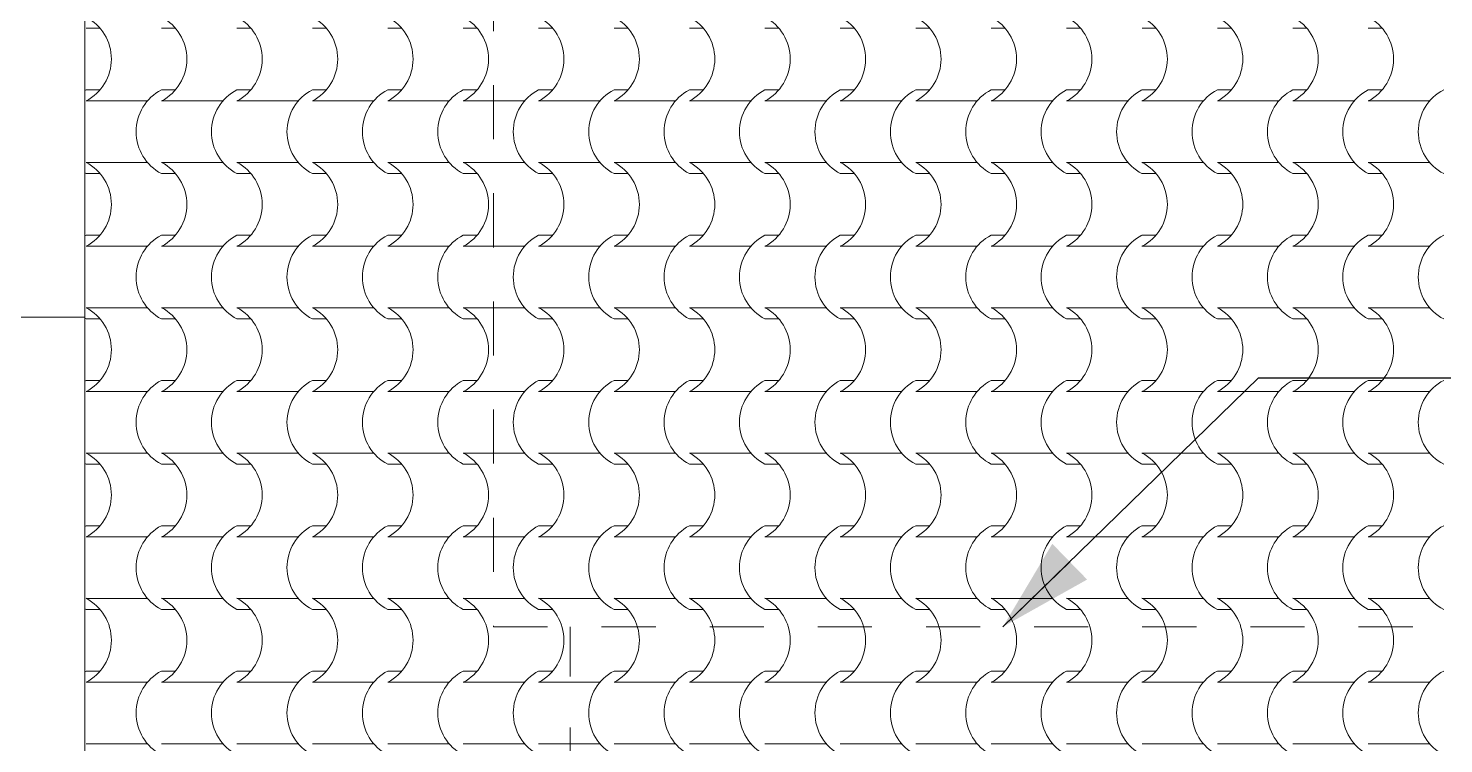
# Model space of a CAD drawing. Header units: metres. Extents: x -41 to 412, y -15 to 25.
# Drawn here: x 131.399 to 134.169, y 7.728 to 9.128 of the extents above; entities that cross this region are included whole.
import ezdxf

# ---------------------------------------------------------------- set-up
doc = ezdxf.new("R2010")
doc.units = ezdxf.units.M
doc.header["$MEASUREMENT"] = 0
doc.linetypes.add('Dashed', pattern=[0.211667, 0.105833, -0.105833])
doc.linetypes.add('Dot & Dashed', pattern=[0.335139, 0.15875, -0.088194, 0, -0.088194])
for name, color, linetype in [('2D Drafting - General', 7, 'Continuous'), ('Annotation - Label', 7, 'Continuous'), ('Interior - Furniture', 7, 'Continuous'), ('Shell - Roof', 7, 'Continuous'), ('Structural - Grid', 7, 'Continuous')]:
    doc.layers.add(name, color=color, linetype=linetype)
doc.dimstyles.new('GENERATED_STYLE__5', dxfattribs={"dimtxt": 0.18, "dimasz": 0.1824, "dimexe": 0.18, "dimexo": 0.0625, "dimgap": 0.09, "dimtad": 0, "dimtih": 1, "dimtoh": 1, "dimdec": 4, "dimzin": 0, "dimdsep": 46, "dimcen": 0.09, "dimadec": 0, "dimazin": 0, "dimtfac": 1, "dimtdec": 4, "dimtmove": 0, "dimatfit": 3, "dimldrblk": 'ARROWHEAD_5', "dimfxl": 1, "dimtolj": 1, "dimtzin": 0, "dimarcsym": 0})

# ---------------------------------------------------------------- blocks, each defined once
blk = doc.blocks.new('*X47', base_point=(152.192, 0))
at = {"layer": 'Shell - Roof', "color": 23, "linetype": 'Continuous', "lineweight": 13, "true_color": 0xbf8080}
for p, q in [((131.5396, 9.1283), (131.5121, 9.1283)), ((131.6872, 9.1283), (131.6597, 9.1283)), ((131.8349, 9.1283), (131.8074, 9.1283)), ((131.9825, 9.1283), (131.955, 9.1283)), ((132.1301, 9.1283), (132.1026, 9.1283)), ((132.2778, 9.1283), (132.2503, 9.1283)), ((132.4254, 9.1283), (132.3979, 9.1283)), ((132.573, 9.1283), (132.5455, 9.1283)), ((132.7207, 9.1283), (132.6932, 9.1283)), ((132.8683, 9.1283), (132.8408, 9.1283)), ((133.0159, 9.1283), (132.9884, 9.1283)), ((133.1636, 9.1283), (133.1361, 9.1283)), ((133.3112, 9.1283), (133.2837, 9.1283)), ((133.4588, 9.1283), (133.4313, 9.1283)), ((133.6065, 9.1283), (133.579, 9.1283)), ((133.7541, 9.1283), (133.7266, 9.1283)), ((133.9017, 9.1283), (133.8742, 9.1283)), ((134.0494, 9.1283), (134.0218, 9.1283)), ((131.5396, 9.008), (131.5121, 9.008)), ((131.6872, 9.008), (131.6597, 9.008)), ((131.8349, 9.008), (131.8074, 9.008)), ((131.9825, 9.008), (131.955, 9.008)), ((132.1301, 9.008), (132.1026, 9.008)), ((132.2778, 9.008), (132.2503, 9.008)), ((132.4254, 9.008), (132.3979, 9.008)), ((132.573, 9.008), (132.5455, 9.008)), ((132.7207, 9.008), (132.6932, 9.008)), ((132.8683, 9.008), (132.8408, 9.008)), ((133.0159, 9.008), (132.9884, 9.008)), ((133.1636, 9.008), (133.1361, 9.008)), ((133.3112, 9.008), (133.2837, 9.008)), ((133.4588, 9.008), (133.4313, 9.008)), ((133.6065, 9.008), (133.579, 9.008)), ((133.7541, 9.008), (133.7266, 9.008)), ((133.9017, 9.008), (133.8742, 9.008)), ((134.0494, 9.008), (134.0218, 9.008)), ((131.572, 8.986), (131.5121, 8.986)), ((131.6318, 8.986), (131.572, 8.986)), ((131.7196, 8.986), (131.6597, 8.986)), ((131.7795, 8.986), (131.7196, 8.986)), ((131.8672, 8.986), (131.8074, 8.986)), ((131.9271, 8.986), (131.8672, 8.986)), ((132.0149, 8.986), (131.955, 8.986)), ((132.0747, 8.986), (132.0149, 8.986)), ((132.1625, 8.986), (132.1026, 8.986)), ((132.2224, 8.986), (132.1625, 8.986)), ((132.3101, 8.986), (132.2503, 8.986)), ((132.37, 8.986), (132.3101, 8.986)), ((132.4578, 8.986), (132.3979, 8.986)), ((132.5176, 8.986), (132.4578, 8.986)), ((132.6054, 8.986), (132.5455, 8.986)), ((132.6653, 8.986), (132.6054, 8.986)), ((132.753, 8.986), (132.6932, 8.986)), ((132.8129, 8.986), (132.753, 8.986)), ((132.9007, 8.986), (132.8408, 8.986)), ((132.9605, 8.986), (132.9007, 8.986)), ((133.0483, 8.986), (132.9884, 8.986)), ((133.1082, 8.986), (133.0483, 8.986)), ((133.1959, 8.986), (133.1361, 8.986)), ((133.2558, 8.986), (133.1959, 8.986)), ((133.3436, 8.986), (133.2837, 8.986)), ((133.4034, 8.986), (133.3436, 8.986)), ((133.4912, 8.986), (133.4313, 8.986)), ((133.5511, 8.986), (133.4912, 8.986)), ((133.6388, 8.986), (133.579, 8.986)), ((133.6987, 8.986), (133.6388, 8.986)), ((133.7865, 8.986), (133.7266, 8.986)), ((133.8463, 8.986), (133.7865, 8.986)), ((133.9341, 8.986), (133.8742, 8.986)), ((133.994, 8.986), (133.9341, 8.986)), ((134.0817, 8.986), (134.0218, 8.986)), ((134.1416, 8.986), (134.0817, 8.986)), ((131.572, 8.8658), (131.5121, 8.8658)), ((131.6318, 8.8658), (131.572, 8.8658)), ((131.7196, 8.8658), (131.6597, 8.8658)), ((131.7795, 8.8658), (131.7196, 8.8658)), ((131.8672, 8.8658), (131.8074, 8.8658)), ((131.9271, 8.8658), (131.8672, 8.8658)), ((132.0149, 8.8658), (131.955, 8.8658)), ((132.0747, 8.8658), (132.0149, 8.8658)), ((132.1625, 8.8658), (132.1026, 8.8658)), ((132.2224, 8.8658), (132.1625, 8.8658)), ((132.3101, 8.8658), (132.2503, 8.8658)), ((132.37, 8.8658), (132.3101, 8.8658)), ((132.4578, 8.8658), (132.3979, 8.8658)), ((132.5176, 8.8658), (132.4578, 8.8658)), ((132.6054, 8.8658), (132.5455, 8.8658)), ((132.6653, 8.8658), (132.6054, 8.8658)), ((132.753, 8.8658), (132.6932, 8.8658)), ((132.8129, 8.8658), (132.753, 8.8658)), ((132.9007, 8.8658), (132.8408, 8.8658)), ((132.9605, 8.8658), (132.9007, 8.8658)), ((133.0483, 8.8658), (132.9884, 8.8658)), ((133.1082, 8.8658), (133.0483, 8.8658)), ((133.1959, 8.8658), (133.1361, 8.8658)), ((133.2558, 8.8658), (133.1959, 8.8658)), ((133.3436, 8.8658), (133.2837, 8.8658)), ((133.4034, 8.8658), (133.3436, 8.8658)), ((133.4912, 8.8658), (133.4313, 8.8658)), ((133.5511, 8.8658), (133.4912, 8.8658)), ((133.6388, 8.8658), (133.579, 8.8658)), ((133.6987, 8.8658), (133.6388, 8.8658)), ((133.7865, 8.8658), (133.7266, 8.8658)), ((133.8463, 8.8658), (133.7865, 8.8658)), ((133.9341, 8.8658), (133.8742, 8.8658)), ((133.994, 8.8658), (133.9341, 8.8658)), ((134.0817, 8.8658), (134.0218, 8.8658)), ((134.1416, 8.8658), (134.0817, 8.8658)), ((131.5396, 8.8438), (131.5121, 8.8438)), ((131.6872, 8.8438), (131.6597, 8.8438)), ((131.8349, 8.8438), (131.8074, 8.8438)), ((131.9825, 8.8438), (131.955, 8.8438)), ((132.1301, 8.8438), (132.1026, 8.8438)), ((132.2778, 8.8438), (132.2503, 8.8438)), ((132.4254, 8.8438), (132.3979, 8.8438)), ((132.573, 8.8438), (132.5455, 8.8438)), ((132.7207, 8.8438), (132.6932, 8.8438)), ((132.8683, 8.8438), (132.8408, 8.8438)), ((133.0159, 8.8438), (132.9884, 8.8438)), ((133.1636, 8.8438), (133.1361, 8.8438)), ((133.3112, 8.8438), (133.2837, 8.8438)), ((133.4588, 8.8438), (133.4313, 8.8438)), ((133.6065, 8.8438), (133.579, 8.8438)), ((133.7541, 8.8438), (133.7266, 8.8438)), ((133.9017, 8.8438), (133.8742, 8.8438)), ((134.0494, 8.8438), (134.0218, 8.8438)), ((131.5396, 8.7236), (131.5121, 8.7236)), ((131.572, 8.7015), (131.5121, 8.7015)), ((131.6318, 8.7015), (131.572, 8.7015)), ((131.6872, 8.7236), (131.6597, 8.7236)), ((131.7196, 8.7015), (131.6597, 8.7015)), ((131.7795, 8.7015), (131.7196, 8.7015)), ((131.8349, 8.7236), (131.8074, 8.7236)), ((131.8672, 8.7015), (131.8074, 8.7015)), ((131.9271, 8.7015), (131.8672, 8.7015)), ((131.9825, 8.7236), (131.955, 8.7236)), ((132.0149, 8.7015), (131.955, 8.7015)), ((132.0747, 8.7015), (132.0149, 8.7015)), ((132.1301, 8.7236), (132.1026, 8.7236)), ((132.1625, 8.7015), (132.1026, 8.7015)), ((132.2224, 8.7015), (132.1625, 8.7015)), ((132.2778, 8.7236), (132.2503, 8.7236)), ((132.3101, 8.7015), (132.2503, 8.7015)), ((132.37, 8.7015), (132.3101, 8.7015)), ((132.4254, 8.7236), (132.3979, 8.7236)), ((132.4578, 8.7015), (132.3979, 8.7015)), ((132.5176, 8.7015), (132.4578, 8.7015)), ((132.573, 8.7236), (132.5455, 8.7236)), ((132.6054, 8.7015), (132.5455, 8.7015)), ((132.6653, 8.7015), (132.6054, 8.7015)), ((132.7207, 8.7236), (132.6932, 8.7236)), ((132.753, 8.7015), (132.6932, 8.7015)), ((132.8129, 8.7015), (132.753, 8.7015)), ((132.8683, 8.7236), (132.8408, 8.7236)), ((132.9007, 8.7015), (132.8408, 8.7015)), ((132.9605, 8.7015), (132.9007, 8.7015)), ((133.0159, 8.7236), (132.9884, 8.7236)), ((133.0483, 8.7015), (132.9884, 8.7015)), ((133.1082, 8.7015), (133.0483, 8.7015)), ((133.1636, 8.7236), (133.1361, 8.7236)), ((133.1959, 8.7015), (133.1361, 8.7015)), ((133.2558, 8.7015), (133.1959, 8.7015)), ((133.3112, 8.7236), (133.2837, 8.7236)), ((133.3436, 8.7015), (133.2837, 8.7015)), ((133.4034, 8.7015), (133.3436, 8.7015)), ((133.4588, 8.7236), (133.4313, 8.7236)), ((133.4912, 8.7015), (133.4313, 8.7015)), ((133.5511, 8.7015), (133.4912, 8.7015)), ((133.6065, 8.7236), (133.579, 8.7236)), ((133.6388, 8.7015), (133.579, 8.7015)), ((133.6987, 8.7015), (133.6388, 8.7015)), ((133.7541, 8.7236), (133.7266, 8.7236)), ((133.7865, 8.7015), (133.7266, 8.7015)), ((133.8463, 8.7015), (133.7865, 8.7015)), ((133.9017, 8.7236), (133.8742, 8.7236)), ((133.9341, 8.7015), (133.8742, 8.7015)), ((133.994, 8.7015), (133.9341, 8.7015)), ((134.0494, 8.7236), (134.0218, 8.7236)), ((134.0817, 8.7015), (134.0218, 8.7015)), ((134.1416, 8.7015), (134.0817, 8.7015)), ((131.572, 8.5813), (131.5121, 8.5813)), ((131.6318, 8.5813), (131.572, 8.5813)), ((131.7196, 8.5813), (131.6597, 8.5813)), ((131.7795, 8.5813), (131.7196, 8.5813)), ((131.8672, 8.5813), (131.8074, 8.5813)), ((131.9271, 8.5813), (131.8672, 8.5813)), ((132.0149, 8.5813), (131.955, 8.5813)), ((132.0747, 8.5813), (132.0149, 8.5813)), ((132.1625, 8.5813), (132.1026, 8.5813)), ((132.2224, 8.5813), (132.1625, 8.5813)), ((132.3101, 8.5813), (132.2503, 8.5813)), ((132.37, 8.5813), (132.3101, 8.5813)), ((132.4578, 8.5813), (132.3979, 8.5813)), ((132.5176, 8.5813), (132.4578, 8.5813)), ((132.6054, 8.5813), (132.5455, 8.5813)), ((132.6653, 8.5813), (132.6054, 8.5813)), ((132.753, 8.5813), (132.6932, 8.5813)), ((132.8129, 8.5813), (132.753, 8.5813)), ((132.9007, 8.5813), (132.8408, 8.5813)), ((132.9605, 8.5813), (132.9007, 8.5813)), ((133.0483, 8.5813), (132.9884, 8.5813)), ((133.1082, 8.5813), (133.0483, 8.5813)), ((133.1959, 8.5813), (133.1361, 8.5813)), ((133.2558, 8.5813), (133.1959, 8.5813)), ((133.3436, 8.5813), (133.2837, 8.5813)), ((133.4034, 8.5813), (133.3436, 8.5813)), ((133.4912, 8.5813), (133.4313, 8.5813)), ((133.5511, 8.5813), (133.4912, 8.5813)), ((133.6388, 8.5813), (133.579, 8.5813)), ((133.6987, 8.5813), (133.6388, 8.5813)), ((133.7865, 8.5813), (133.7266, 8.5813)), ((133.8463, 8.5813), (133.7865, 8.5813)), ((133.9341, 8.5813), (133.8742, 8.5813)), ((133.994, 8.5813), (133.9341, 8.5813)), ((134.0817, 8.5813), (134.0218, 8.5813)), ((134.1416, 8.5813), (134.0817, 8.5813)), ((131.5396, 8.5593), (131.5121, 8.5593)), ((131.6872, 8.5593), (131.6597, 8.5593)), ((131.8349, 8.5593), (131.8074, 8.5593)), ((131.9825, 8.5593), (131.955, 8.5593)), ((132.1301, 8.5593), (132.1026, 8.5593)), ((132.2778, 8.5593), (132.2503, 8.5593)), ((132.4254, 8.5593), (132.3979, 8.5593)), ((132.573, 8.5593), (132.5455, 8.5593)), ((132.7207, 8.5593), (132.6932, 8.5593)), ((132.8683, 8.5593), (132.8408, 8.5593)), ((133.0159, 8.5593), (132.9884, 8.5593)), ((133.1636, 8.5593), (133.1361, 8.5593)), ((133.3112, 8.5593), (133.2837, 8.5593)), ((133.4588, 8.5593), (133.4313, 8.5593)), ((133.6065, 8.5593), (133.579, 8.5593)), ((133.7541, 8.5593), (133.7266, 8.5593)), ((133.9017, 8.5593), (133.8742, 8.5593)), ((134.0494, 8.5593), (134.0218, 8.5593)), ((131.5396, 8.4391), (131.5121, 8.4391)), ((131.6872, 8.4391), (131.6597, 8.4391)), ((131.8349, 8.4391), (131.8074, 8.4391)), ((131.9825, 8.4391), (131.955, 8.4391)), ((132.1301, 8.4391), (132.1026, 8.4391)), ((132.2778, 8.4391), (132.2503, 8.4391)), ((132.4254, 8.4391), (132.3979, 8.4391)), ((132.573, 8.4391), (132.5455, 8.4391)), ((132.7207, 8.4391), (132.6932, 8.4391)), ((132.8683, 8.4391), (132.8408, 8.4391)), ((133.0159, 8.4391), (132.9884, 8.4391)), ((133.1636, 8.4391), (133.1361, 8.4391)), ((133.3112, 8.4391), (133.2837, 8.4391)), ((133.4588, 8.4391), (133.4313, 8.4391)), ((133.6065, 8.4391), (133.579, 8.4391)), ((133.7541, 8.4391), (133.7266, 8.4391)), ((133.9017, 8.4391), (133.8742, 8.4391)), ((134.0494, 8.4391), (134.0218, 8.4391)), ((131.572, 8.4171), (131.5121, 8.4171)), ((131.6318, 8.4171), (131.572, 8.4171)), ((131.7196, 8.4171), (131.6597, 8.4171)), ((131.7795, 8.4171), (131.7196, 8.4171)), ((131.8672, 8.4171), (131.8074, 8.4171)), ((131.9271, 8.4171), (131.8672, 8.4171)), ((132.0149, 8.4171), (131.955, 8.4171)), ((132.0747, 8.4171), (132.0149, 8.4171)), ((132.1625, 8.4171), (132.1026, 8.4171)), ((132.2224, 8.4171), (132.1625, 8.4171)), ((132.3101, 8.4171), (132.2503, 8.4171)), ((132.37, 8.4171), (132.3101, 8.4171)), ((132.4578, 8.4171), (132.3979, 8.4171)), ((132.5176, 8.4171), (132.4578, 8.4171)), ((132.6054, 8.4171), (132.5455, 8.4171)), ((132.6653, 8.4171), (132.6054, 8.4171)), ((132.753, 8.4171), (132.6932, 8.4171)), ((132.8129, 8.4171), (132.753, 8.4171)), ((132.9007, 8.4171), (132.8408, 8.4171)), ((132.9605, 8.4171), (132.9007, 8.4171)), ((133.0483, 8.4171), (132.9884, 8.4171)), ((133.1082, 8.4171), (133.0483, 8.4171)), ((133.1959, 8.4171), (133.1361, 8.4171)), ((133.2558, 8.4171), (133.1959, 8.4171)), ((133.3436, 8.4171), (133.2837, 8.4171)), ((133.4034, 8.4171), (133.3436, 8.4171)), ((133.4912, 8.4171), (133.4313, 8.4171)), ((133.5511, 8.4171), (133.4912, 8.4171)), ((133.6388, 8.4171), (133.579, 8.4171)), ((133.6987, 8.4171), (133.6388, 8.4171)), ((133.7865, 8.4171), (133.7266, 8.4171)), ((133.8463, 8.4171), (133.7865, 8.4171)), ((133.9341, 8.4171), (133.8742, 8.4171)), ((133.994, 8.4171), (133.9341, 8.4171)), ((134.0817, 8.4171), (134.0218, 8.4171)), ((134.1416, 8.4171), (134.0817, 8.4171)), ((131.572, 8.2968), (131.5121, 8.2968)), ((131.6318, 8.2968), (131.572, 8.2968)), ((131.7196, 8.2968), (131.6597, 8.2968)), ((131.7795, 8.2968), (131.7196, 8.2968)), ((131.8672, 8.2968), (131.8074, 8.2968)), ((131.9271, 8.2968), (131.8672, 8.2968)), ((132.0149, 8.2968), (131.955, 8.2968)), ((132.0747, 8.2968), (132.0149, 8.2968)), ((132.1625, 8.2968), (132.1026, 8.2968)), ((132.2224, 8.2968), (132.1625, 8.2968)), ((132.3101, 8.2968), (132.2503, 8.2968)), ((132.37, 8.2968), (132.3101, 8.2968)), ((132.4578, 8.2968), (132.3979, 8.2968)), ((132.5176, 8.2968), (132.4578, 8.2968)), ((132.6054, 8.2968), (132.5455, 8.2968)), ((132.6653, 8.2968), (132.6054, 8.2968)), ((132.753, 8.2968), (132.6932, 8.2968)), ((132.8129, 8.2968), (132.753, 8.2968)), ((132.9007, 8.2968), (132.8408, 8.2968)), ((132.9605, 8.2968), (132.9007, 8.2968)), ((133.0483, 8.2968), (132.9884, 8.2968)), ((133.1082, 8.2968), (133.0483, 8.2968)), ((133.1959, 8.2968), (133.1361, 8.2968)), ((133.2558, 8.2968), (133.1959, 8.2968)), ((133.3436, 8.2968), (133.2837, 8.2968)), ((133.4034, 8.2968), (133.3436, 8.2968)), ((133.4912, 8.2968), (133.4313, 8.2968)), ((133.5511, 8.2968), (133.4912, 8.2968)), ((133.6388, 8.2968), (133.579, 8.2968)), ((133.6987, 8.2968), (133.6388, 8.2968)), ((133.7865, 8.2968), (133.7266, 8.2968)), ((133.8463, 8.2968), (133.7865, 8.2968)), ((133.9341, 8.2968), (133.8742, 8.2968)), ((133.994, 8.2968), (133.9341, 8.2968)), ((134.0817, 8.2968), (134.0218, 8.2968)), ((134.1416, 8.2968), (134.0817, 8.2968)), ((131.5396, 8.2748), (131.5121, 8.2748)), ((131.6872, 8.2748), (131.6597, 8.2748)), ((131.8349, 8.2748), (131.8074, 8.2748)), ((131.9825, 8.2748), (131.955, 8.2748)), ((132.1301, 8.2748), (132.1026, 8.2748)), ((132.2778, 8.2748), (132.2503, 8.2748)), ((132.4254, 8.2748), (132.3979, 8.2748)), ((132.573, 8.2748), (132.5455, 8.2748)), ((132.7207, 8.2748), (132.6932, 8.2748)), ((132.8683, 8.2748), (132.8408, 8.2748)), ((133.0159, 8.2748), (132.9884, 8.2748)), ((133.1636, 8.2748), (133.1361, 8.2748)), ((133.3112, 8.2748), (133.2837, 8.2748)), ((133.4588, 8.2748), (133.4313, 8.2748)), ((133.6065, 8.2748), (133.579, 8.2748)), ((133.7541, 8.2748), (133.7266, 8.2748)), ((133.9017, 8.2748), (133.8742, 8.2748)), ((134.0494, 8.2748), (134.0218, 8.2748)), ((131.5396, 8.1546), (131.5121, 8.1546)), ((131.6872, 8.1546), (131.6597, 8.1546)), ((131.8349, 8.1546), (131.8074, 8.1546)), ((131.9825, 8.1546), (131.955, 8.1546)), ((132.1301, 8.1546), (132.1026, 8.1546)), ((132.2778, 8.1546), (132.2503, 8.1546)), ((132.4254, 8.1546), (132.3979, 8.1546)), ((132.573, 8.1546), (132.5455, 8.1546)), ((132.7207, 8.1546), (132.6932, 8.1546)), ((132.8683, 8.1546), (132.8408, 8.1546)), ((133.0159, 8.1546), (132.9884, 8.1546)), ((133.1636, 8.1546), (133.1361, 8.1546)), ((133.3112, 8.1546), (133.2837, 8.1546)), ((133.4588, 8.1546), (133.4313, 8.1546)), ((133.6065, 8.1546), (133.579, 8.1546)), ((133.7541, 8.1546), (133.7266, 8.1546)), ((133.9017, 8.1546), (133.8742, 8.1546)), ((134.0494, 8.1546), (134.0218, 8.1546)), ((131.572, 8.1326), (131.5121, 8.1326)), ((131.6318, 8.1326), (131.572, 8.1326)), ((131.7196, 8.1326), (131.6597, 8.1326)), ((131.7795, 8.1326), (131.7196, 8.1326)), ((131.8672, 8.1326), (131.8074, 8.1326)), ((131.9271, 8.1326), (131.8672, 8.1326)), ((132.0149, 8.1326), (131.955, 8.1326)), ((132.0747, 8.1326), (132.0149, 8.1326)), ((132.1625, 8.1326), (132.1026, 8.1326)), ((132.2224, 8.1326), (132.1625, 8.1326)), ((132.3101, 8.1326), (132.2503, 8.1326)), ((132.37, 8.1326), (132.3101, 8.1326)), ((132.4578, 8.1326), (132.3979, 8.1326)), ((132.5176, 8.1326), (132.4578, 8.1326)), ((132.6054, 8.1326), (132.5455, 8.1326)), ((132.6653, 8.1326), (132.6054, 8.1326)), ((132.753, 8.1326), (132.6932, 8.1326)), ((132.8129, 8.1326), (132.753, 8.1326)), ((132.9007, 8.1326), (132.8408, 8.1326)), ((132.9605, 8.1326), (132.9007, 8.1326)), ((133.0483, 8.1326), (132.9884, 8.1326)), ((133.1082, 8.1326), (133.0483, 8.1326)), ((133.1959, 8.1326), (133.1361, 8.1326)), ((133.2558, 8.1326), (133.1959, 8.1326)), ((133.3436, 8.1326), (133.2837, 8.1326)), ((133.4034, 8.1326), (133.3436, 8.1326)), ((133.4912, 8.1326), (133.4313, 8.1326)), ((133.5511, 8.1326), (133.4912, 8.1326)), ((133.6388, 8.1326), (133.579, 8.1326)), ((133.6987, 8.1326), (133.6388, 8.1326)), ((133.7865, 8.1326), (133.7266, 8.1326)), ((133.8463, 8.1326), (133.7865, 8.1326)), ((133.9341, 8.1326), (133.8742, 8.1326)), ((133.994, 8.1326), (133.9341, 8.1326)), ((134.0817, 8.1326), (134.0218, 8.1326)), ((134.1416, 8.1326), (134.0817, 8.1326)), ((131.572, 8.0124), (131.5121, 8.0124)), ((131.6318, 8.0124), (131.572, 8.0124)), ((131.7196, 8.0124), (131.6597, 8.0124)), ((131.7795, 8.0124), (131.7196, 8.0124)), ((131.8672, 8.0124), (131.8074, 8.0124)), ((131.9271, 8.0124), (131.8672, 8.0124)), ((132.0149, 8.0124), (131.955, 8.0124)), ((132.0747, 8.0124), (132.0149, 8.0124)), ((132.1625, 8.0124), (132.1026, 8.0124)), ((132.2224, 8.0124), (132.1625, 8.0124)), ((132.3101, 8.0124), (132.2503, 8.0124)), ((132.37, 8.0124), (132.3101, 8.0124)), ((132.4578, 8.0124), (132.3979, 8.0124)), ((132.5176, 8.0124), (132.4578, 8.0124)), ((132.6054, 8.0124), (132.5455, 8.0124)), ((132.6653, 8.0124), (132.6054, 8.0124)), ((132.753, 8.0124), (132.6932, 8.0124)), ((132.8129, 8.0124), (132.753, 8.0124)), ((132.9007, 8.0124), (132.8408, 8.0124)), ((132.9605, 8.0124), (132.9007, 8.0124)), ((133.0483, 8.0124), (132.9884, 8.0124)), ((133.1082, 8.0124), (133.0483, 8.0124)), ((133.1959, 8.0124), (133.1361, 8.0124)), ((133.2558, 8.0124), (133.1959, 8.0124)), ((133.3436, 8.0124), (133.2837, 8.0124)), ((133.4034, 8.0124), (133.3436, 8.0124)), ((133.4912, 8.0124), (133.4313, 8.0124)), ((133.5511, 8.0124), (133.4912, 8.0124)), ((133.6388, 8.0124), (133.579, 8.0124)), ((133.6987, 8.0124), (133.6388, 8.0124)), ((133.7865, 8.0124), (133.7266, 8.0124)), ((133.8463, 8.0124), (133.7865, 8.0124)), ((133.9341, 8.0124), (133.8742, 8.0124)), ((133.994, 8.0124), (133.9341, 8.0124)), ((134.0817, 8.0124), (134.0218, 8.0124)), ((134.1416, 8.0124), (134.0817, 8.0124)), ((131.5396, 7.9903), (131.5121, 7.9903)), ((131.6872, 7.9903), (131.6597, 7.9903)), ((131.8349, 7.9903), (131.8074, 7.9903)), ((131.9825, 7.9903), (131.955, 7.9903)), ((132.1301, 7.9903), (132.1026, 7.9903)), ((132.2778, 7.9903), (132.2503, 7.9903)), ((132.4254, 7.9903), (132.3979, 7.9903)), ((132.573, 7.9903), (132.5455, 7.9903)), ((132.7207, 7.9903), (132.6932, 7.9903)), ((132.8683, 7.9903), (132.8408, 7.9903)), ((133.0159, 7.9903), (132.9884, 7.9903)), ((133.1636, 7.9903), (133.1361, 7.9903)), ((133.3112, 7.9903), (133.2837, 7.9903)), ((133.4588, 7.9903), (133.4313, 7.9903)), ((133.6065, 7.9903), (133.579, 7.9903)), ((133.7541, 7.9903), (133.7266, 7.9903)), ((133.9017, 7.9903), (133.8742, 7.9903)), ((134.0494, 7.9903), (134.0218, 7.9903)), ((131.5396, 7.8701), (131.5121, 7.8701)), ((131.6872, 7.8701), (131.6597, 7.8701)), ((131.8349, 7.8701), (131.8074, 7.8701)), ((131.9825, 7.8701), (131.955, 7.8701)), ((132.1301, 7.8701), (132.1026, 7.8701)), ((132.2778, 7.8701), (132.2503, 7.8701)), ((132.4254, 7.8701), (132.3979, 7.8701)), ((132.573, 7.8701), (132.5455, 7.8701)), ((132.7207, 7.8701), (132.6932, 7.8701)), ((132.8683, 7.8701), (132.8408, 7.8701)), ((133.0159, 7.8701), (132.9884, 7.8701)), ((133.1636, 7.8701), (133.1361, 7.8701)), ((133.3112, 7.8701), (133.2837, 7.8701)), ((133.4588, 7.8701), (133.4313, 7.8701)), ((133.6065, 7.8701), (133.579, 7.8701)), ((133.7541, 7.8701), (133.7266, 7.8701)), ((133.9017, 7.8701), (133.8742, 7.8701)), ((134.0494, 7.8701), (134.0218, 7.8701)), ((131.572, 7.8481), (131.5121, 7.8481)), ((131.6318, 7.8481), (131.572, 7.8481)), ((131.7196, 7.8481), (131.6597, 7.8481)), ((131.7795, 7.8481), (131.7196, 7.8481)), ((131.8672, 7.8481), (131.8074, 7.8481)), ((131.9271, 7.8481), (131.8672, 7.8481)), ((132.0149, 7.8481), (131.955, 7.8481)), ((132.0747, 7.8481), (132.0149, 7.8481)), ((132.1625, 7.8481), (132.1026, 7.8481)), ((132.2224, 7.8481), (132.1625, 7.8481)), ((132.3101, 7.8481), (132.2503, 7.8481)), ((132.37, 7.8481), (132.3101, 7.8481)), ((132.4578, 7.8481), (132.3979, 7.8481)), ((132.5176, 7.8481), (132.4578, 7.8481)), ((132.6054, 7.8481), (132.5455, 7.8481)), ((132.6653, 7.8481), (132.6054, 7.8481)), ((132.753, 7.8481), (132.6932, 7.8481)), ((132.8129, 7.8481), (132.753, 7.8481)), ((132.9007, 7.8481), (132.8408, 7.8481)), ((132.9605, 7.8481), (132.9007, 7.8481)), ((133.0483, 7.8481), (132.9884, 7.8481)), ((133.1082, 7.8481), (133.0483, 7.8481)), ((133.1959, 7.8481), (133.1361, 7.8481)), ((133.2558, 7.8481), (133.1959, 7.8481)), ((133.3436, 7.8481), (133.2837, 7.8481)), ((133.4034, 7.8481), (133.3436, 7.8481)), ((133.4912, 7.8481), (133.4313, 7.8481)), ((133.5511, 7.8481), (133.4912, 7.8481)), ((133.6388, 7.8481), (133.579, 7.8481)), ((133.6987, 7.8481), (133.6388, 7.8481)), ((133.7865, 7.8481), (133.7266, 7.8481)), ((133.8463, 7.8481), (133.7865, 7.8481)), ((133.9341, 7.8481), (133.8742, 7.8481)), ((133.994, 7.8481), (133.9341, 7.8481)), ((134.0817, 7.8481), (134.0218, 7.8481)), ((134.1416, 7.8481), (134.0817, 7.8481)), ((131.572, 7.7279), (131.5121, 7.7279)), ((131.6318, 7.7279), (131.572, 7.7279)), ((131.7196, 7.7279), (131.6597, 7.7279)), ((131.7795, 7.7279), (131.7196, 7.7279)), ((131.8672, 7.7279), (131.8074, 7.7279)), ((131.9271, 7.7279), (131.8672, 7.7279)), ((132.0149, 7.7279), (131.955, 7.7279)), ((132.0747, 7.7279), (132.0149, 7.7279)), ((132.1625, 7.7279), (132.1026, 7.7279)), ((132.2224, 7.7279), (132.1625, 7.7279)), ((132.3101, 7.7279), (132.2503, 7.7279)), ((132.37, 7.7279), (132.3101, 7.7279)), ((132.4578, 7.7279), (132.3979, 7.7279)), ((132.5176, 7.7279), (132.4578, 7.7279)), ((132.6054, 7.7279), (132.5455, 7.7279)), ((132.6653, 7.7279), (132.6054, 7.7279)), ((132.753, 7.7279), (132.6932, 7.7279)), ((132.8129, 7.7279), (132.753, 7.7279)), ((132.9007, 7.7279), (132.8408, 7.7279)), ((132.9605, 7.7279), (132.9007, 7.7279)), ((133.0483, 7.7279), (132.9884, 7.7279)), ((133.1082, 7.7279), (133.0483, 7.7279)), ((133.1959, 7.7279), (133.1361, 7.7279)), ((133.2558, 7.7279), (133.1959, 7.7279)), ((133.3436, 7.7279), (133.2837, 7.7279)), ((133.4034, 7.7279), (133.3436, 7.7279)), ((133.4912, 7.7279), (133.4313, 7.7279)), ((133.5511, 7.7279), (133.4912, 7.7279)), ((133.6388, 7.7279), (133.579, 7.7279)), ((133.6987, 7.7279), (133.6388, 7.7279)), ((133.7865, 7.7279), (133.7266, 7.7279)), ((133.8463, 7.7279), (133.7865, 7.7279)), ((133.9341, 7.7279), (133.8742, 7.7279)), ((133.994, 7.7279), (133.9341, 7.7279)), ((134.0817, 7.7279), (134.0218, 7.7279)), ((134.1416, 7.7279), (134.0817, 7.7279))]:
    blk.add_line(p, q, dxfattribs=at)
for centre, major_axis, start_param, end_param in [((131.4709, 9.0679), (0, 0.0925), 4.715365, 5.812147), ((131.6185, 9.0679), (0, 0.0925), 4.715365, 5.812147), ((131.7661, 9.0679), (0, 0.0925), 4.715365, 5.812147), ((131.9138, 9.0679), (0, 0.0925), 4.715365, 5.812147), ((132.0614, 9.0679), (0, 0.0925), 4.715365, 5.812147), ((132.209, 9.0679), (0, 0.0925), 4.715365, 5.812147), ((132.3567, 9.0679), (0, 0.0925), 4.715365, 5.812147), ((132.5043, 9.0679), (0, 0.0925), 4.715365, 5.812147), ((132.6519, 9.0679), (0, 0.0925), 4.715365, 5.812147), ((132.7996, 9.0679), (0, 0.0925), 4.715365, 5.812147), ((132.9472, 9.0679), (0, 0.0925), 4.715365, 5.812147), ((133.0948, 9.0679), (0, 0.0925), 4.715365, 5.812147), ((133.2425, 9.0679), (0, 0.0925), 4.715365, 5.812147), ((133.3901, 9.0679), (0, 0.0925), 4.715365, 5.812147), ((133.5377, 9.0679), (0, 0.0925), 4.715365, 5.812147), ((133.6854, 9.0679), (0, 0.0925), 4.715365, 5.812147), ((133.833, 9.0679), (0, 0.0925), 4.715365, 5.812147), ((133.9806, 9.0679), (0, 0.0925), 4.715365, 5.812147), ((131.4709, 9.0684), (0, 0.0925), 3.612631, 4.709413), ((131.6185, 9.0684), (0, 0.0925), 3.612631, 4.709413), ((131.7661, 9.0684), (0, 0.0925), 3.612631, 4.709413), ((131.9138, 9.0684), (0, 0.0925), 3.612631, 4.709413), ((132.0614, 9.0684), (0, 0.0925), 3.612631, 4.709413), ((132.209, 9.0684), (0, 0.0925), 3.612631, 4.709413), ((132.3567, 9.0684), (0, 0.0925), 3.612631, 4.709413), ((132.5043, 9.0684), (0, 0.0925), 3.612631, 4.709413), ((132.6519, 9.0684), (0, 0.0925), 3.612631, 4.709413), ((132.7996, 9.0684), (0, 0.0925), 3.612631, 4.709413), ((132.9472, 9.0684), (0, 0.0925), 3.612631, 4.709413), ((133.0948, 9.0684), (0, 0.0925), 3.612631, 4.709413), ((133.2425, 9.0684), (0, 0.0925), 3.612631, 4.709413), ((133.3901, 9.0684), (0, 0.0925), 3.612631, 4.709413), ((133.5377, 9.0684), (0, 0.0925), 3.612631, 4.709413), ((133.6854, 9.0684), (0, 0.0925), 3.612631, 4.709413), ((133.833, 9.0684), (0, 0.0925), 3.612631, 4.709413), ((133.9806, 9.0684), (0, 0.0925), 3.612631, 4.709413), ((131.5527, 8.9259), (0, 0.0919), 0.466079, 0.49667), ((131.7003, 8.9259), (0, 0.0919), 0.466079, 2.675513), ((131.8479, 8.9259), (0, 0.0919), 0.466079, 2.675513), ((131.9956, 8.9259), (0, 0.0919), 0.466079, 2.675513), ((132.1432, 8.9259), (0, 0.0919), 0.466079, 2.675513), ((132.2908, 8.9259), (0, 0.0919), 0.466079, 2.675513), ((132.4385, 8.9259), (0, 0.0919), 0.466079, 2.675513), ((132.5861, 8.9259), (0, 0.0919), 0.466079, 2.675513), ((132.7337, 8.9259), (0, 0.0919), 0.466079, 2.675513), ((132.8814, 8.9259), (0, 0.0919), 0.466079, 2.675513), ((133.029, 8.9259), (0, 0.0919), 0.466079, 2.675513), ((133.1766, 8.9259), (0, 0.0919), 0.466079, 2.675513), ((133.3243, 8.9259), (0, 0.0919), 0.466079, 2.675513), ((133.4719, 8.9259), (0, 0.0919), 0.466079, 2.675513), ((133.6195, 8.9259), (0, 0.0919), 0.466079, 2.675513), ((133.7672, 8.9259), (0, 0.0919), 0.466079, 2.675513), ((133.9148, 8.9259), (0, 0.0919), 0.466079, 2.675513), ((134.0624, 8.9259), (0, 0.0919), 0.466079, 2.675513), ((134.21, 8.9259), (0, 0.0919), 0.466079, 2.675513), ((131.4709, 8.7834), (0, 0.0925), 4.715365, 5.812147), ((131.6185, 8.7834), (0, 0.0925), 4.715365, 5.812147), ((131.7661, 8.7834), (0, 0.0925), 4.715365, 5.812147), ((131.9138, 8.7834), (0, 0.0925), 4.715365, 5.812147), ((132.0614, 8.7834), (0, 0.0925), 4.715365, 5.812147), ((132.209, 8.7834), (0, 0.0925), 4.715365, 5.812147), ((132.3567, 8.7834), (0, 0.0925), 4.715365, 5.812147), ((132.5043, 8.7834), (0, 0.0925), 4.715365, 5.812147), ((132.6519, 8.7834), (0, 0.0925), 4.715365, 5.812147), ((132.7996, 8.7834), (0, 0.0925), 4.715365, 5.812147), ((132.9472, 8.7834), (0, 0.0925), 4.715365, 5.812147), ((133.0948, 8.7834), (0, 0.0925), 4.715365, 5.812147), ((133.2425, 8.7834), (0, 0.0925), 4.715365, 5.812147), ((133.3901, 8.7834), (0, 0.0925), 4.715365, 5.812147), ((133.5377, 8.7834), (0, 0.0925), 4.715365, 5.812147), ((133.6854, 8.7834), (0, 0.0925), 4.715365, 5.812147), ((133.833, 8.7834), (0, 0.0925), 4.715365, 5.812147), ((133.9806, 8.7834), (0, 0.0925), 4.715365, 5.812147), ((131.5527, 8.9259), (0, 0.0919), 2.644923, 2.675513), ((131.4709, 8.7839), (0, 0.0925), 3.612631, 4.709413), ((131.6185, 8.7839), (0, 0.0925), 3.612631, 4.709413), ((131.7661, 8.7839), (0, 0.0925), 3.612631, 4.709413), ((131.9138, 8.7839), (0, 0.0925), 3.612631, 4.709413), ((132.0614, 8.7839), (0, 0.0925), 3.612631, 4.709413), ((132.209, 8.7839), (0, 0.0925), 3.612631, 4.709413), ((132.3567, 8.7839), (0, 0.0925), 3.612631, 4.709413), ((132.5043, 8.7839), (0, 0.0925), 3.612631, 4.709413), ((132.6519, 8.7839), (0, 0.0925), 3.612631, 4.709413), ((132.7996, 8.7839), (0, 0.0925), 3.612631, 4.709413), ((132.9472, 8.7839), (0, 0.0925), 3.612631, 4.709413), ((133.0948, 8.7839), (0, 0.0925), 3.612631, 4.709413), ((133.2425, 8.7839), (0, 0.0925), 3.612631, 4.709413), ((133.3901, 8.7839), (0, 0.0925), 3.612631, 4.709413), ((133.5377, 8.7839), (0, 0.0925), 3.612631, 4.709413), ((133.6854, 8.7839), (0, 0.0925), 3.612631, 4.709413), ((133.833, 8.7839), (0, 0.0925), 3.612631, 4.709413), ((133.9806, 8.7839), (0, 0.0925), 3.612631, 4.709413), ((131.5527, 8.6414), (0, 0.0919), 0.466079, 0.49667), ((131.7003, 8.6414), (0, 0.0919), 0.466079, 2.675513), ((131.8479, 8.6414), (0, 0.0919), 0.466079, 2.675513), ((131.9956, 8.6414), (0, 0.0919), 0.466079, 2.675513), ((132.1432, 8.6414), (0, 0.0919), 0.466079, 2.675513), ((132.2908, 8.6414), (0, 0.0919), 0.466079, 2.675513), ((132.4385, 8.6414), (0, 0.0919), 0.466079, 2.675513), ((132.5861, 8.6414), (0, 0.0919), 0.466079, 2.675513), ((132.7337, 8.6414), (0, 0.0919), 0.466079, 2.675513), ((132.8814, 8.6414), (0, 0.0919), 0.466079, 2.675513), ((133.029, 8.6414), (0, 0.0919), 0.466079, 2.675513), ((133.1766, 8.6414), (0, 0.0919), 0.466079, 2.675513), ((133.3243, 8.6414), (0, 0.0919), 0.466079, 2.675513), ((133.4719, 8.6414), (0, 0.0919), 0.466079, 2.675513), ((133.6195, 8.6414), (0, 0.0919), 0.466079, 2.675513), ((133.7672, 8.6414), (0, 0.0919), 0.466079, 2.675513), ((133.9148, 8.6414), (0, 0.0919), 0.466079, 2.675513), ((134.0624, 8.6414), (0, 0.0919), 0.466079, 2.675513), ((134.21, 8.6414), (0, 0.0919), 0.466079, 2.675513), ((131.4709, 8.4989), (0, 0.0925), 4.715365, 5.812147), ((131.6185, 8.4989), (0, 0.0925), 4.715365, 5.812147), ((131.7661, 8.4989), (0, 0.0925), 4.715365, 5.812147), ((131.9138, 8.4989), (0, 0.0925), 4.715365, 5.812147), ((132.0614, 8.4989), (0, 0.0925), 4.715365, 5.812147), ((132.209, 8.4989), (0, 0.0925), 4.715365, 5.812147), ((132.3567, 8.4989), (0, 0.0925), 4.715365, 5.812147), ((132.5043, 8.4989), (0, 0.0925), 4.715365, 5.812147), ((132.6519, 8.4989), (0, 0.0925), 4.715365, 5.812147), ((132.7996, 8.4989), (0, 0.0925), 4.715365, 5.812147), ((132.9472, 8.4989), (0, 0.0925), 4.715365, 5.812147), ((133.0948, 8.4989), (0, 0.0925), 4.715365, 5.812147), ((133.2425, 8.4989), (0, 0.0925), 4.715365, 5.812147), ((133.3901, 8.4989), (0, 0.0925), 4.715365, 5.812147), ((133.5377, 8.4989), (0, 0.0925), 4.715365, 5.812147), ((133.6854, 8.4989), (0, 0.0925), 4.715365, 5.812147), ((133.833, 8.4989), (0, 0.0925), 4.715365, 5.812147), ((133.9806, 8.4989), (0, 0.0925), 4.715365, 5.812147), ((131.5527, 8.6414), (0, 0.0919), 2.644923, 2.675513), ((131.4709, 8.4995), (0, 0.0925), 3.612631, 4.709413), ((131.6185, 8.4995), (0, 0.0925), 3.612631, 4.709413), ((131.7661, 8.4995), (0, 0.0925), 3.612631, 4.709413), ((131.9138, 8.4995), (0, 0.0925), 3.612631, 4.709413), ((132.0614, 8.4995), (0, 0.0925), 3.612631, 4.709413), ((132.209, 8.4995), (0, 0.0925), 3.612631, 4.709413), ((132.3567, 8.4995), (0, 0.0925), 3.612631, 4.709413), ((132.5043, 8.4995), (0, 0.0925), 3.612631, 4.709413), ((132.6519, 8.4995), (0, 0.0925), 3.612631, 4.709413), ((132.7996, 8.4995), (0, 0.0925), 3.612631, 4.709413), ((132.9472, 8.4995), (0, 0.0925), 3.612631, 4.709413), ((133.0948, 8.4995), (0, 0.0925), 3.612631, 4.709413), ((133.2425, 8.4995), (0, 0.0925), 3.612631, 4.709413), ((133.3901, 8.4995), (0, 0.0925), 3.612631, 4.709413), ((133.5377, 8.4995), (0, 0.0925), 3.612631, 4.709413), ((133.6854, 8.4995), (0, 0.0925), 3.612631, 4.709413), ((133.833, 8.4995), (0, 0.0925), 3.612631, 4.709413), ((133.9806, 8.4995), (0, 0.0925), 3.612631, 4.709413), ((131.5527, 8.357), (0, 0.0919), 0.466079, 0.49667), ((131.7003, 8.357), (0, 0.0919), 0.466079, 2.675513), ((131.8479, 8.357), (0, 0.0919), 0.466079, 2.675513), ((131.9956, 8.357), (0, 0.0919), 0.466079, 2.675513), ((132.1432, 8.357), (0, 0.0919), 0.466079, 2.675513), ((132.2908, 8.357), (0, 0.0919), 0.466079, 2.675513), ((132.4385, 8.357), (0, 0.0919), 0.466079, 2.675513), ((132.5861, 8.357), (0, 0.0919), 0.466079, 2.675513), ((132.7337, 8.357), (0, 0.0919), 0.466079, 2.675513), ((132.8814, 8.357), (0, 0.0919), 0.466079, 2.675513), ((133.029, 8.357), (0, 0.0919), 0.466079, 2.675513), ((133.1766, 8.357), (0, 0.0919), 0.466079, 2.675513), ((133.3243, 8.357), (0, 0.0919), 0.466079, 2.675513), ((133.4719, 8.357), (0, 0.0919), 0.466079, 2.675513), ((133.6195, 8.357), (0, 0.0919), 0.466079, 2.675513), ((133.7672, 8.357), (0, 0.0919), 0.466079, 2.675513), ((133.9148, 8.357), (0, 0.0919), 0.466079, 2.675513), ((134.0624, 8.357), (0, 0.0919), 0.466079, 2.675513), ((134.21, 8.357), (0, 0.0919), 0.466079, 2.675513), ((131.4709, 8.2144), (0, 0.0925), 4.715365, 5.812147), ((131.6185, 8.2144), (0, 0.0925), 4.715365, 5.812147), ((131.7661, 8.2144), (0, 0.0925), 4.715365, 5.812147), ((131.9138, 8.2144), (0, 0.0925), 4.715365, 5.812147), ((132.0614, 8.2144), (0, 0.0925), 4.715365, 5.812147), ((132.209, 8.2144), (0, 0.0925), 4.715365, 5.812147), ((132.3567, 8.2144), (0, 0.0925), 4.715365, 5.812147), ((132.5043, 8.2144), (0, 0.0925), 4.715365, 5.812147), ((132.6519, 8.2144), (0, 0.0925), 4.715365, 5.812147), ((132.7996, 8.2144), (0, 0.0925), 4.715365, 5.812147), ((132.9472, 8.2144), (0, 0.0925), 4.715365, 5.812147), ((133.0948, 8.2144), (0, 0.0925), 4.715365, 5.812147), ((133.2425, 8.2144), (0, 0.0925), 4.715365, 5.812147), ((133.3901, 8.2144), (0, 0.0925), 4.715365, 5.812147), ((133.5377, 8.2144), (0, 0.0925), 4.715365, 5.812147), ((133.6854, 8.2144), (0, 0.0925), 4.715365, 5.812147), ((133.833, 8.2144), (0, 0.0925), 4.715365, 5.812147), ((133.9806, 8.2144), (0, 0.0925), 4.715365, 5.812147), ((131.5527, 8.357), (0, 0.0919), 2.644923, 2.675513), ((131.4709, 8.215), (0, 0.0925), 3.612631, 4.709413), ((131.6185, 8.215), (0, 0.0925), 3.612631, 4.709413), ((131.7661, 8.215), (0, 0.0925), 3.612631, 4.709413), ((131.9138, 8.215), (0, 0.0925), 3.612631, 4.709413), ((132.0614, 8.215), (0, 0.0925), 3.612631, 4.709413), ((132.209, 8.215), (0, 0.0925), 3.612631, 4.709413), ((132.3567, 8.215), (0, 0.0925), 3.612631, 4.709413), ((132.5043, 8.215), (0, 0.0925), 3.612631, 4.709413), ((132.6519, 8.215), (0, 0.0925), 3.612631, 4.709413), ((132.7996, 8.215), (0, 0.0925), 3.612631, 4.709413), ((132.9472, 8.215), (0, 0.0925), 3.612631, 4.709413), ((133.0948, 8.215), (0, 0.0925), 3.612631, 4.709413), ((133.2425, 8.215), (0, 0.0925), 3.612631, 4.709413), ((133.3901, 8.215), (0, 0.0925), 3.612631, 4.709413), ((133.5377, 8.215), (0, 0.0925), 3.612631, 4.709413), ((133.6854, 8.215), (0, 0.0925), 3.612631, 4.709413), ((133.833, 8.215), (0, 0.0925), 3.612631, 4.709413), ((133.9806, 8.215), (0, 0.0925), 3.612631, 4.709413), ((131.5527, 8.0725), (0, 0.0919), 0.466079, 0.49667), ((131.7003, 8.0725), (0, 0.0919), 0.466079, 2.675513), ((131.8479, 8.0725), (0, 0.0919), 0.466079, 2.675513), ((131.9956, 8.0725), (0, 0.0919), 0.466079, 2.675513), ((132.1432, 8.0725), (0, 0.0919), 0.466079, 2.675513), ((132.2908, 8.0725), (0, 0.0919), 0.466079, 2.675513), ((132.4385, 8.0725), (0, 0.0919), 0.466079, 2.675513), ((132.5861, 8.0725), (0, 0.0919), 0.466079, 2.675513), ((132.7337, 8.0725), (0, 0.0919), 0.466079, 2.675513), ((132.8814, 8.0725), (0, 0.0919), 0.466079, 2.675513), ((133.029, 8.0725), (0, 0.0919), 0.466079, 2.675513), ((133.1766, 8.0725), (0, 0.0919), 0.466079, 2.675513), ((133.3243, 8.0725), (0, 0.0919), 0.466079, 2.675513), ((133.4719, 8.0725), (0, 0.0919), 0.466079, 2.675513), ((133.6195, 8.0725), (0, 0.0919), 0.466079, 2.675513), ((133.7672, 8.0725), (0, 0.0919), 0.466079, 2.675513), ((133.9148, 8.0725), (0, 0.0919), 0.466079, 2.675513), ((134.0624, 8.0725), (0, 0.0919), 0.466079, 2.675513), ((134.21, 8.0725), (0, 0.0919), 0.466079, 2.675513), ((131.4709, 7.93), (0, 0.0925), 4.715365, 5.812147), ((131.6185, 7.93), (0, 0.0925), 4.715365, 5.812147), ((131.7661, 7.93), (0, 0.0925), 4.715365, 5.812147), ((131.9138, 7.93), (0, 0.0925), 4.715365, 5.812147), ((132.0614, 7.93), (0, 0.0925), 4.715365, 5.812147), ((132.209, 7.93), (0, 0.0925), 4.715365, 5.812147), ((132.3567, 7.93), (0, 0.0925), 4.715365, 5.812147), ((132.5043, 7.93), (0, 0.0925), 4.715365, 5.812147), ((132.6519, 7.93), (0, 0.0925), 4.715365, 5.812147), ((132.7996, 7.93), (0, 0.0925), 4.715365, 5.812147), ((132.9472, 7.93), (0, 0.0925), 4.715365, 5.812147), ((133.0948, 7.93), (0, 0.0925), 4.715365, 5.812147), ((133.2425, 7.93), (0, 0.0925), 4.715365, 5.812147), ((133.3901, 7.93), (0, 0.0925), 4.715365, 5.812147), ((133.5377, 7.93), (0, 0.0925), 4.715365, 5.812147), ((133.6854, 7.93), (0, 0.0925), 4.715365, 5.812147), ((133.833, 7.93), (0, 0.0925), 4.715365, 5.812147), ((133.9806, 7.93), (0, 0.0925), 4.715365, 5.812147), ((131.5527, 8.0725), (0, 0.0919), 2.644923, 2.675513), ((131.4709, 7.9305), (0, 0.0925), 3.612631, 4.709413), ((131.6185, 7.9305), (0, 0.0925), 3.612631, 4.709413), ((131.7661, 7.9305), (0, 0.0925), 3.612631, 4.709413), ((131.9138, 7.9305), (0, 0.0925), 3.612631, 4.709413), ((132.0614, 7.9305), (0, 0.0925), 3.612631, 4.709413), ((132.209, 7.9305), (0, 0.0925), 3.612631, 4.709413), ((132.3567, 7.9305), (0, 0.0925), 3.612631, 4.709413), ((132.5043, 7.9305), (0, 0.0925), 3.612631, 4.709413), ((132.6519, 7.9305), (0, 0.0925), 3.612631, 4.709413), ((132.7996, 7.9305), (0, 0.0925), 3.612631, 4.709413), ((132.9472, 7.9305), (0, 0.0925), 3.612631, 4.709413), ((133.0948, 7.9305), (0, 0.0925), 3.612631, 4.709413), ((133.2425, 7.9305), (0, 0.0925), 3.612631, 4.709413), ((133.3901, 7.9305), (0, 0.0925), 3.612631, 4.709413), ((133.5377, 7.9305), (0, 0.0925), 3.612631, 4.709413), ((133.6854, 7.9305), (0, 0.0925), 3.612631, 4.709413), ((133.833, 7.9305), (0, 0.0925), 3.612631, 4.709413), ((133.9806, 7.9305), (0, 0.0925), 3.612631, 4.709413), ((131.5527, 7.788), (0, 0.0919), 0.466079, 0.49667), ((131.7003, 7.788), (0, 0.0919), 0.466079, 2.675513), ((131.8479, 7.788), (0, 0.0919), 0.466079, 2.675513), ((131.9956, 7.788), (0, 0.0919), 0.466079, 2.675513), ((132.1432, 7.788), (0, 0.0919), 0.466079, 2.675513), ((132.2908, 7.788), (0, 0.0919), 0.466079, 2.675513), ((132.4385, 7.788), (0, 0.0919), 0.466079, 2.675513), ((132.5861, 7.788), (0, 0.0919), 0.466079, 2.675513), ((132.7337, 7.788), (0, 0.0919), 0.466079, 2.675513), ((132.8814, 7.788), (0, 0.0919), 0.466079, 2.675513), ((133.029, 7.788), (0, 0.0919), 0.466079, 2.675513), ((133.1766, 7.788), (0, 0.0919), 0.466079, 2.675513), ((133.3243, 7.788), (0, 0.0919), 0.466079, 2.675513), ((133.4719, 7.788), (0, 0.0919), 0.466079, 2.675513), ((133.6195, 7.788), (0, 0.0919), 0.466079, 2.675513), ((133.7672, 7.788), (0, 0.0919), 0.466079, 2.675513), ((133.9148, 7.788), (0, 0.0919), 0.466079, 2.675513), ((134.0624, 7.788), (0, 0.0919), 0.466079, 2.675513), ((134.21, 7.788), (0, 0.0919), 0.466079, 2.675513)]:
    blk.add_ellipse(centre, major_axis=major_axis, ratio=0.982018, start_param=start_param, end_param=end_param, dxfattribs=at)
blk = doc.blocks.new('ARROWHEAD_5')
at = {"linetype": 'Continuous', "lineweight": 0}
blk.add_hatch(color=0, dxfattribs=at).paths.add_polyline_path([(-1, 0.2679), (0, 0), (-1, -0.2679)])
at = {"color": 0, "linetype": 'Continuous', "lineweight": 0}
blk.add_line((0, 0), (-1, 0), dxfattribs=at)

msp = doc.modelspace()

# ---------------------------------------------------------------- linework, layer by layer
at = {"layer": '2D Drafting - General', "color": 7, "linetype": 'Dashed', "lineweight": 13}
msp.add_lwpolyline([(132.3096, 17.9069), (132.3096, 7.9569), (142.3496, 7.9569), (142.3496, 17.0069), (137.3996, 17.0069), (137.3996, 17.9069), (137.2496, 17.9069), (137.2496, 17.0069), (132.4596, 17.0069), (132.4596, 17.9069)], close=True, dxfattribs=at)
at = {"layer": 'Interior - Furniture', "color": 251, "linetype": 'Continuous', "lineweight": 20, "true_color": 0x6a6a6a}
msp.add_line((131.5096, 20.7922), (131.5096, 7.1569), dxfattribs=at)
at = {"layer": 'Interior - Furniture', "color": 7, "linetype": 'Continuous', "lineweight": 13}
msp.add_line((118.224, 8.5631), (131.5096, 8.5631), dxfattribs=at)
at = {"layer": 'Shell - Roof', "color": 23, "linetype": 'Continuous', "lineweight": 13, "true_color": 0xbf8080, "flags": 128}
msp.add_lwpolyline([(131.5096, 7.0569), (131.5096, 17.9069)], dxfattribs=at)
at = {"layer": 'Structural - Grid', "color": 104, "linetype": 'Dot & Dashed', "lineweight": 13, "true_color": 0x029e21}
msp.add_line((132.4596, 7.4009), (132.4596, 7.9569), dxfattribs=at)

# ---------------------------------------------------------------- block references
at = {"layer": 'Shell - Roof', "color": 23, "linetype": 'Continuous', "lineweight": 13, "true_color": 0xbf8080}
msp.add_blockref('*X47', (152.192, 0), dxfattribs=at)

# ---------------------------------------------------------------- leaders
at = {"layer": 'Annotation - Label', "color": 151, "linetype": 'Continuous', "lineweight": 20, "true_color": 0x80c2ff, "annotation_type": 0, "has_hookline": 1, "hookline_direction": 0, "text_width": 1.0008}
msp.add_leader([(133.3068, 7.9569), (133.8068, 8.4439), (134.2168, 8.4439)], dimstyle='GENERATED_STYLE__5', dxfattribs=at)

doc.saveas('drawing.dxf')
